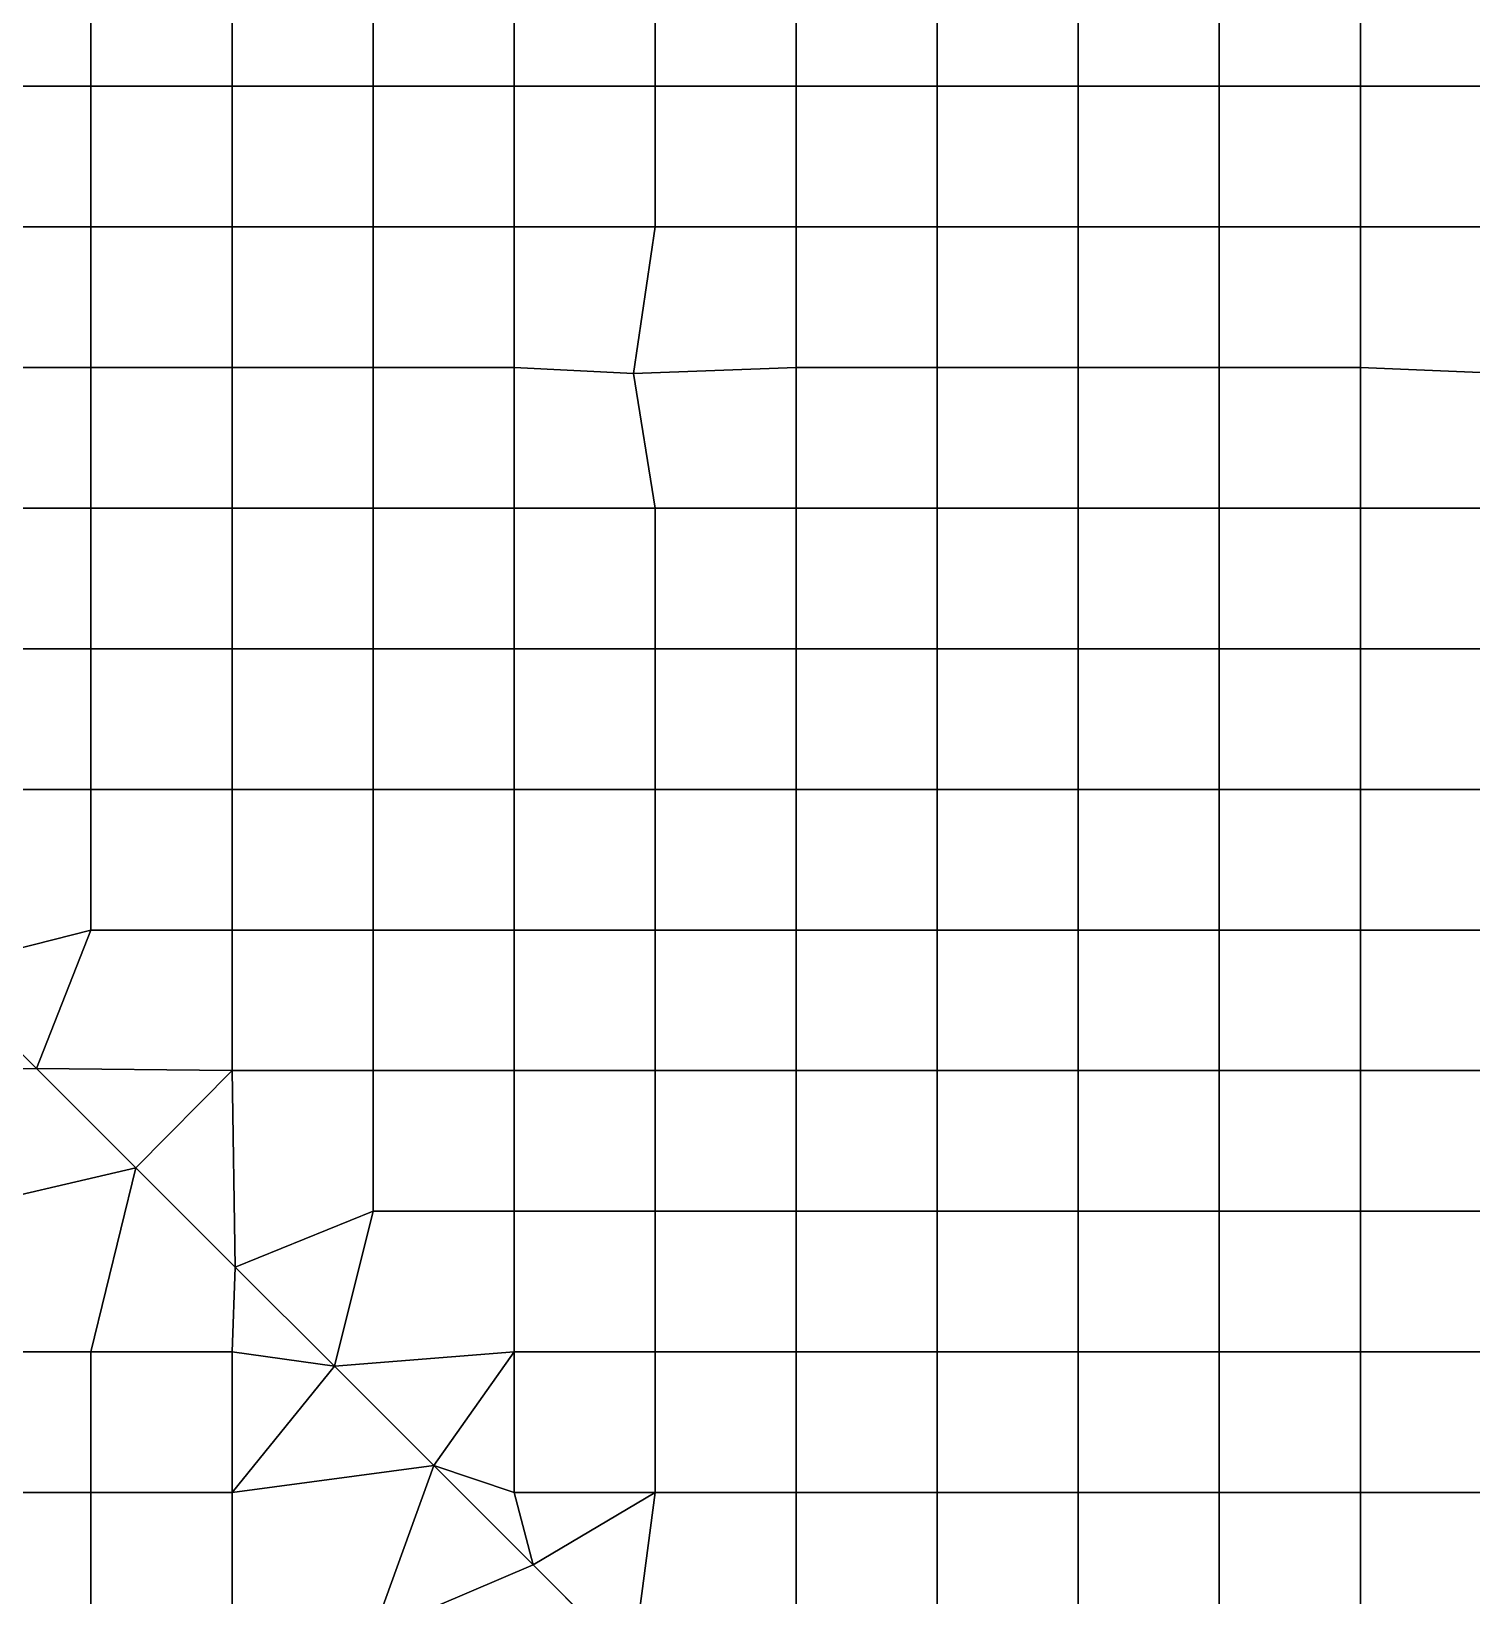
# Model space of a CAD drawing. Extents: x -13 to 39.3, y -26.5 to 20.6.
# Drawn here: x 5.41 to 10.53, y -4.35 to 1.22 of the extents above; entities that cross this region are included whole.
import ezdxf

# ---------------------------------------------------------------- set-up
doc = ezdxf.new("R2010")
doc.units = 0
doc.layers.add('BARS', color=1, linetype='CONTINUOUS')
doc.layers.add('FACES', color=5, linetype='CONTINUOUS')

msp = doc.modelspace()

# ---------------------------------------------------------------- linework, layer by layer
at = {"layer": 'BARS'}
for p, q in [((7.55, 0), (7.55, 0, 0.66)), ((7.55, 0, 0.66), (7.55, 0, 1.32)), ((7.55, 0, 1.32), (7.55, 0, 1.98)), ((7.55, 0, 1.98), (7.55, 0, 2.64)), ((7.55, 0, 2.64), (7.55, 0, 3.3)), ((5.42487, -2.47487), (5.07132, -2.12132)), ((5.42487, -2.47487, 3.3), (5.07132, -2.12132, 3.3)), ((5.77843, -2.82843), (5.42487, -2.47487)), ((5.77843, -2.82843, 3.3), (5.42487, -2.47487, 3.3)), ((6.13198, -3.18198), (5.77843, -2.82843)), ((6.13198, -3.18198, 3.3), (5.77843, -2.82843, 3.3)), ((6.48553, -3.53553), (6.13198, -3.18198)), ((6.48553, -3.53553, 3.3), (6.13198, -3.18198, 3.3)), ((6.83909, -3.88909), (6.48553, -3.53553)), ((6.83909, -3.88909, 3.3), (6.48553, -3.53553, 3.3)), ((7.19264, -4.24264), (6.83909, -3.88909)), ((7.19264, -4.24264, 3.3), (6.83909, -3.88909, 3.3)), ((7.54619, -4.59619), (7.19264, -4.24264)), ((7.54619, -4.59619, 3.3), (7.19264, -4.24264, 3.3))]:
    msp.add_line(p, q, dxfattribs=at)
at = {"layer": 'FACES'}
for points in [[(5.6183, 1.52312), (5.11618, 1.52312), (5.11618, 1.02241), (5.6183, 1.02241)], [(5.6183, 1.52312, 3.3), (5.11618, 1.52312, 3.3), (5.11618, 1.02241, 3.3), (5.6183, 1.02241, 3.3)], [(6.12041, 1.52312), (5.6183, 1.52312), (5.6183, 1.02241), (6.12041, 1.02241)], [(6.12041, 1.52312, 3.3), (5.6183, 1.52312, 3.3), (5.6183, 1.02241, 3.3), (6.12041, 1.02241, 3.3)], [(6.62252, 1.52312), (6.12041, 1.52312), (6.12041, 1.02241), (6.62252, 1.02241)], [(6.62252, 1.52312, 3.3), (6.12041, 1.52312, 3.3), (6.12041, 1.02241, 3.3), (6.62252, 1.02241, 3.3)], [(7.12464, 1.52312), (6.62252, 1.52312), (6.62252, 1.02241), (7.12464, 1.02241)], [(7.12464, 1.52312, 3.3), (6.62252, 1.52312, 3.3), (6.62252, 1.02241, 3.3), (7.12464, 1.02241, 3.3)], [(7.62675, 1.52312), (7.12464, 1.52312), (7.12464, 1.02241), (7.62675, 1.02241)], [(7.62675, 1.52312, 3.3), (7.12464, 1.52312, 3.3), (7.12464, 1.02241, 3.3), (7.62675, 1.02241, 3.3)], [(8.12887, 1.52312), (7.62675, 1.52312), (7.62675, 1.02241), (8.12887, 1.02241)], [(8.12887, 1.52312, 3.3), (7.62675, 1.52312, 3.3), (7.62675, 1.02241, 3.3), (8.12887, 1.02241, 3.3)], [(8.63098, 1.52312), (8.12887, 1.52312), (8.12887, 1.02241), (8.63098, 1.02241)], [(8.63098, 1.52312, 3.3), (8.12887, 1.52312, 3.3), (8.12887, 1.02241, 3.3), (8.63098, 1.02241, 3.3)], [(9.13309, 1.52312), (8.63098, 1.52312), (8.63098, 1.02241), (9.13309, 1.02241)], [(9.13309, 1.52312, 3.3), (8.63098, 1.52312, 3.3), (8.63098, 1.02241, 3.3), (9.13309, 1.02241, 3.3)], [(9.63521, 1.52312), (9.13309, 1.52312), (9.13309, 1.02241), (9.63521, 1.02241)], [(9.63521, 1.52312, 3.3), (9.13309, 1.52312, 3.3), (9.13309, 1.02241, 3.3), (9.63521, 1.02241, 3.3)], [(10.1373, 1.52312), (9.63521, 1.52312), (9.63521, 1.02241), (10.1373, 1.02241)], [(10.1373, 1.52312, 3.3), (9.63521, 1.52312, 3.3), (9.63521, 1.02241, 3.3), (10.1373, 1.02241, 3.3)], [(10.6394, 1.52312), (10.1373, 1.52312), (10.1373, 1.02241), (10.6394, 1.02241)], [(10.6394, 1.52312, 3.3), (10.1373, 1.52312, 3.3), (10.1373, 1.02241, 3.3), (10.6394, 1.02241, 3.3)], [(5.6183, 1.02241), (5.11618, 1.02241), (5.11618, 0.5217), (5.6183, 0.5217)], [(5.6183, 1.02241, 3.3), (5.11618, 1.02241, 3.3), (5.11618, 0.5217, 3.3), (5.6183, 0.5217, 3.3)], [(6.12041, 1.02241), (5.6183, 1.02241), (5.6183, 0.5217), (6.12041, 0.5217)], [(6.12041, 1.02241, 3.3), (5.6183, 1.02241, 3.3), (5.6183, 0.5217, 3.3), (6.12041, 0.5217, 3.3)], [(6.62252, 1.02241), (6.12041, 1.02241), (6.12041, 0.5217), (6.62252, 0.5217)], [(6.62252, 1.02241, 3.3), (6.12041, 1.02241, 3.3), (6.12041, 0.5217, 3.3), (6.62252, 0.5217, 3.3)], [(7.12464, 1.02241), (6.62252, 1.02241), (6.62252, 0.5217), (7.12464, 0.5217)], [(7.12464, 1.02241, 3.3), (6.62252, 1.02241, 3.3), (6.62252, 0.5217, 3.3), (7.12464, 0.5217, 3.3)], [(7.62675, 1.02241), (7.12464, 1.02241), (7.12464, 0.5217), (7.62675, 0.5217)], [(7.62675, 1.02241, 3.3), (7.12464, 1.02241, 3.3), (7.12464, 0.5217, 3.3), (7.62675, 0.5217, 3.3)], [(8.12887, 1.02241), (7.62675, 1.02241), (7.62675, 0.5217), (8.12887, 0.5217)], [(8.12887, 1.02241, 3.3), (7.62675, 1.02241, 3.3), (7.62675, 0.5217, 3.3), (8.12887, 0.5217, 3.3)], [(8.63098, 1.02241), (8.12887, 1.02241), (8.12887, 0.5217), (8.63098, 0.5217)], [(8.63098, 1.02241, 3.3), (8.12887, 1.02241, 3.3), (8.12887, 0.5217, 3.3), (8.63098, 0.5217, 3.3)], [(9.13309, 1.02241), (8.63098, 1.02241), (8.63098, 0.5217), (9.13309, 0.5217)], [(9.13309, 1.02241, 3.3), (8.63098, 1.02241, 3.3), (8.63098, 0.5217, 3.3), (9.13309, 0.5217, 3.3)], [(9.63521, 1.02241), (9.13309, 1.02241), (9.13309, 0.5217), (9.63521, 0.5217)], [(9.63521, 1.02241, 3.3), (9.13309, 1.02241, 3.3), (9.13309, 0.5217, 3.3), (9.63521, 0.5217, 3.3)], [(10.1373, 1.02241), (9.63521, 1.02241), (9.63521, 0.5217), (10.1373, 0.5217)], [(10.1373, 1.02241, 3.3), (9.63521, 1.02241, 3.3), (9.63521, 0.5217, 3.3), (10.1373, 0.5217, 3.3)], [(10.6394, 1.02241), (10.1373, 1.02241), (10.1373, 0.5217), (10.6394, 0.5217)], [(10.6394, 1.02241, 3.3), (10.1373, 1.02241, 3.3), (10.1373, 0.5217, 3.3), (10.6394, 0.5217, 3.3)], [(5.6183, 0.5217), (5.11618, 0.5217), (5.11618, 0.020993), (5.6183, 0.020993)], [(5.6183, 0.5217, 3.3), (5.11618, 0.5217, 3.3), (5.11618, 0.020993, 3.3), (5.6183, 0.020993, 3.3)], [(6.12041, 0.5217), (5.6183, 0.5217), (5.6183, 0.020993), (6.12041, 0.020993)], [(6.12041, 0.5217, 3.3), (5.6183, 0.5217, 3.3), (5.6183, 0.020993, 3.3), (6.12041, 0.020993, 3.3)], [(6.62252, 0.5217), (6.12041, 0.5217), (6.12041, 0.020993), (6.62252, 0.020993)], [(6.62252, 0.5217, 3.3), (6.12041, 0.5217, 3.3), (6.12041, 0.020993, 3.3), (6.62252, 0.020993, 3.3)], [(7.12464, 0.5217), (6.62252, 0.5217), (6.62252, 0.020993), (7.12464, 0.020993)], [(7.12464, 0.5217, 3.3), (6.62252, 0.5217, 3.3), (6.62252, 0.020993, 3.3), (7.12464, 0.020993, 3.3)], [(7.62675, 0.5217), (7.12464, 0.5217), (7.12464, 0.020993), (7.55, 0)], [(7.62675, 0.5217, 3.3), (7.12464, 0.5217, 3.3), (7.12464, 0.020993, 3.3), (7.55, 0, 3.3)], [(8.12887, 0.020993), (8.12887, 0.5217), (7.62675, 0.5217), (7.55, 0)], [(8.12887, 0.020993, 3.3), (8.12887, 0.5217, 3.3), (7.62675, 0.5217, 3.3), (7.55, 0, 3.3)], [(8.63098, 0.5217), (8.12887, 0.5217), (8.12887, 0.020993), (8.63098, 0.020993)], [(8.63098, 0.5217, 3.3), (8.12887, 0.5217, 3.3), (8.12887, 0.020993, 3.3), (8.63098, 0.020993, 3.3)], [(9.13309, 0.5217), (8.63098, 0.5217), (8.63098, 0.020993), (9.13309, 0.020993)], [(9.13309, 0.5217, 3.3), (8.63098, 0.5217, 3.3), (8.63098, 0.020993, 3.3), (9.13309, 0.020993, 3.3)], [(9.63521, 0.5217), (9.13309, 0.5217), (9.13309, 0.020993), (9.63521, 0.020993)], [(9.63521, 0.5217, 3.3), (9.13309, 0.5217, 3.3), (9.13309, 0.020993, 3.3), (9.63521, 0.020993, 3.3)], [(10.1373, 0.5217), (9.63521, 0.5217), (9.63521, 0.020993), (10.1373, 0.020993)], [(10.1373, 0.5217, 3.3), (9.63521, 0.5217, 3.3), (9.63521, 0.020993, 3.3), (10.1373, 0.020993, 3.3)], [(10.65, 0), (10.6394, 0.5217), (10.1373, 0.5217), (10.1373, 0.020993)], [(10.65, 0, 3.3), (10.6394, 0.5217, 3.3), (10.1373, 0.5217, 3.3), (10.1373, 0.020993, 3.3)], [(5.6183, 0.020993), (5.11618, 0.020993), (5.11618, -0.479715), (5.6183, -0.479715)], [(5.6183, 0.020993, 3.3), (5.11618, 0.020993, 3.3), (5.11618, -0.479715, 3.3), (5.6183, -0.479715, 3.3)], [(6.12041, 0.020993), (5.6183, 0.020993), (5.6183, -0.479715), (6.12041, -0.479715)], [(6.12041, 0.020993, 3.3), (5.6183, 0.020993, 3.3), (5.6183, -0.479715, 3.3), (6.12041, -0.479715, 3.3)], [(6.62252, 0.020993), (6.12041, 0.020993), (6.12041, -0.479715), (6.62252, -0.479715)], [(6.62252, 0.020993, 3.3), (6.12041, 0.020993, 3.3), (6.12041, -0.479715, 3.3), (6.62252, -0.479715, 3.3)], [(7.12464, 0.020993), (6.62252, 0.020993), (6.62252, -0.479715), (7.12464, -0.479715)], [(7.12464, 0.020993, 3.3), (6.62252, 0.020993, 3.3), (6.62252, -0.479715, 3.3), (7.12464, -0.479715, 3.3)], [(7.62675, -0.479715), (7.55, 0), (7.12464, 0.020993), (7.12464, -0.479715)], [(7.62675, -0.479715, 3.3), (7.55, 0, 3.3), (7.12464, 0.020993, 3.3), (7.12464, -0.479715, 3.3)], [(8.12887, -0.479715), (8.12887, 0.020993), (7.55, 0), (7.62675, -0.479715)], [(8.12887, -0.479715, 3.3), (8.12887, 0.020993, 3.3), (7.55, 0, 3.3), (7.62675, -0.479715, 3.3)], [(8.63098, 0.020993), (8.12887, 0.020993), (8.12887, -0.479715), (8.63098, -0.479715)], [(8.63098, 0.020993, 3.3), (8.12887, 0.020993, 3.3), (8.12887, -0.479715, 3.3), (8.63098, -0.479715, 3.3)], [(9.13309, 0.020993), (8.63098, 0.020993), (8.63098, -0.479715), (9.13309, -0.479715)], [(9.13309, 0.020993, 3.3), (8.63098, 0.020993, 3.3), (8.63098, -0.479715, 3.3), (9.13309, -0.479715, 3.3)], [(9.63521, 0.020993), (9.13309, 0.020993), (9.13309, -0.479715), (9.63521, -0.479715)], [(9.63521, 0.020993, 3.3), (9.13309, 0.020993, 3.3), (9.13309, -0.479715, 3.3), (9.63521, -0.479715, 3.3)], [(10.1373, 0.020993), (9.63521, 0.020993), (9.63521, -0.479715), (10.1373, -0.479715)], [(10.1373, 0.020993, 3.3), (9.63521, 0.020993, 3.3), (9.63521, -0.479715, 3.3), (10.1373, -0.479715, 3.3)], [(10.6394, -0.479715), (10.65, 0), (10.1373, 0.020993), (10.1373, -0.479715)], [(10.6394, -0.479715, 3.3), (10.65, 0, 3.3), (10.1373, 0.020993, 3.3), (10.1373, -0.479715, 3.3)], [(5.6183, -0.479715), (5.11618, -0.479715), (5.11618, -0.980422), (5.6183, -0.980422)], [(5.6183, -0.479715, 3.3), (5.11618, -0.479715, 3.3), (5.11618, -0.980422, 3.3), (5.6183, -0.980422, 3.3)], [(6.12041, -0.479715), (5.6183, -0.479715), (5.6183, -0.980422), (6.12041, -0.980422)], [(6.12041, -0.479715, 3.3), (5.6183, -0.479715, 3.3), (5.6183, -0.980422, 3.3), (6.12041, -0.980422, 3.3)], [(6.62252, -0.479715), (6.12041, -0.479715), (6.12041, -0.980422), (6.62252, -0.980422)], [(6.62252, -0.479715, 3.3), (6.12041, -0.479715, 3.3), (6.12041, -0.980422, 3.3), (6.62252, -0.980422, 3.3)], [(7.12464, -0.479715), (6.62252, -0.479715), (6.62252, -0.980422), (7.12464, -0.980422)], [(7.12464, -0.479715, 3.3), (6.62252, -0.479715, 3.3), (6.62252, -0.980422, 3.3), (7.12464, -0.980422, 3.3)], [(7.62675, -0.479715), (7.12464, -0.479715), (7.12464, -0.980422), (7.62675, -0.980422)], [(7.62675, -0.479715, 3.3), (7.12464, -0.479715, 3.3), (7.12464, -0.980422, 3.3), (7.62675, -0.980422, 3.3)], [(8.12887, -0.479715), (7.62675, -0.479715), (7.62675, -0.980422), (8.12887, -0.980422)], [(8.12887, -0.479715, 3.3), (7.62675, -0.479715, 3.3), (7.62675, -0.980422, 3.3), (8.12887, -0.980422, 3.3)], [(8.63098, -0.479715), (8.12887, -0.479715), (8.12887, -0.980422), (8.63098, -0.980422)], [(8.63098, -0.479715, 3.3), (8.12887, -0.479715, 3.3), (8.12887, -0.980422, 3.3), (8.63098, -0.980422, 3.3)], [(9.13309, -0.479715), (8.63098, -0.479715), (8.63098, -0.980422), (9.13309, -0.980422)], [(9.13309, -0.479715, 3.3), (8.63098, -0.479715, 3.3), (8.63098, -0.980422, 3.3), (9.13309, -0.980422, 3.3)], [(9.63521, -0.479715), (9.13309, -0.479715), (9.13309, -0.980422), (9.63521, -0.980422)], [(9.63521, -0.479715, 3.3), (9.13309, -0.479715, 3.3), (9.13309, -0.980422, 3.3), (9.63521, -0.980422, 3.3)], [(10.1373, -0.479715), (9.63521, -0.479715), (9.63521, -0.980422), (10.1373, -0.980422)], [(10.1373, -0.479715, 3.3), (9.63521, -0.479715, 3.3), (9.63521, -0.980422, 3.3), (10.1373, -0.980422, 3.3)], [(10.6394, -0.479715), (10.1373, -0.479715), (10.1373, -0.980422), (10.6394, -0.980422)], [(10.6394, -0.479715, 3.3), (10.1373, -0.479715, 3.3), (10.1373, -0.980422, 3.3), (10.6394, -0.980422, 3.3)], [(5.6183, -0.980422), (5.11618, -0.980422), (5.11618, -1.48113), (5.6183, -1.48113)], [(5.6183, -0.980422, 3.3), (5.11618, -0.980422, 3.3), (5.11618, -1.48113, 3.3), (5.6183, -1.48113, 3.3)], [(6.12041, -0.980422), (5.6183, -0.980422), (5.6183, -1.48113), (6.12041, -1.48113)], [(6.12041, -0.980422, 3.3), (5.6183, -0.980422, 3.3), (5.6183, -1.48113, 3.3), (6.12041, -1.48113, 3.3)], [(6.62252, -0.980422), (6.12041, -0.980422), (6.12041, -1.48113), (6.62252, -1.48113)], [(6.62252, -0.980422, 3.3), (6.12041, -0.980422, 3.3), (6.12041, -1.48113, 3.3), (6.62252, -1.48113, 3.3)], [(7.12464, -0.980422), (6.62252, -0.980422), (6.62252, -1.48113), (7.12464, -1.48113)], [(7.12464, -0.980422, 3.3), (6.62252, -0.980422, 3.3), (6.62252, -1.48113, 3.3), (7.12464, -1.48113, 3.3)], [(7.62675, -0.980422), (7.12464, -0.980422), (7.12464, -1.48113), (7.62675, -1.48113)], [(7.62675, -0.980422, 3.3), (7.12464, -0.980422, 3.3), (7.12464, -1.48113, 3.3), (7.62675, -1.48113, 3.3)], [(8.12887, -0.980422), (7.62675, -0.980422), (7.62675, -1.48113), (8.12887, -1.48113)], [(8.12887, -0.980422, 3.3), (7.62675, -0.980422, 3.3), (7.62675, -1.48113, 3.3), (8.12887, -1.48113, 3.3)], [(8.63098, -0.980422), (8.12887, -0.980422), (8.12887, -1.48113), (8.63098, -1.48113)], [(8.63098, -0.980422, 3.3), (8.12887, -0.980422, 3.3), (8.12887, -1.48113, 3.3), (8.63098, -1.48113, 3.3)], [(9.13309, -0.980422), (8.63098, -0.980422), (8.63098, -1.48113), (9.13309, -1.48113)], [(9.13309, -0.980422, 3.3), (8.63098, -0.980422, 3.3), (8.63098, -1.48113, 3.3), (9.13309, -1.48113, 3.3)], [(9.63521, -0.980422), (9.13309, -0.980422), (9.13309, -1.48113), (9.63521, -1.48113)], [(9.63521, -0.980422, 3.3), (9.13309, -0.980422, 3.3), (9.13309, -1.48113, 3.3), (9.63521, -1.48113, 3.3)], [(10.1373, -0.980422), (9.63521, -0.980422), (9.63521, -1.48113), (10.1373, -1.48113)], [(10.1373, -0.980422, 3.3), (9.63521, -0.980422, 3.3), (9.63521, -1.48113, 3.3), (10.1373, -1.48113, 3.3)], [(10.6394, -0.980422), (10.1373, -0.980422), (10.1373, -1.48113), (10.6394, -1.48113)], [(10.6394, -0.980422, 3.3), (10.1373, -0.980422, 3.3), (10.1373, -1.48113, 3.3), (10.6394, -1.48113, 3.3)], [(5.6183, -1.98184), (5.6183, -1.48113), (5.11618, -1.48113), (5.07132, -2.12132)], [(5.6183, -1.98184, 3.3), (5.6183, -1.48113, 3.3), (5.11618, -1.48113, 3.3), (5.07132, -2.12132, 3.3)], [(6.12041, -1.48113), (5.6183, -1.48113), (5.6183, -1.98184), (6.12041, -1.98184)], [(6.12041, -1.48113, 3.3), (5.6183, -1.48113, 3.3), (5.6183, -1.98184, 3.3), (6.12041, -1.98184, 3.3)], [(6.62252, -1.48113), (6.12041, -1.48113), (6.12041, -1.98184), (6.62252, -1.98184)], [(6.62252, -1.48113, 3.3), (6.12041, -1.48113, 3.3), (6.12041, -1.98184, 3.3), (6.62252, -1.98184, 3.3)], [(7.12464, -1.48113), (6.62252, -1.48113), (6.62252, -1.98184), (7.12464, -1.98184)], [(7.12464, -1.48113, 3.3), (6.62252, -1.48113, 3.3), (6.62252, -1.98184, 3.3), (7.12464, -1.98184, 3.3)], [(7.62675, -1.48113), (7.12464, -1.48113), (7.12464, -1.98184), (7.62675, -1.98184)], [(7.62675, -1.48113, 3.3), (7.12464, -1.48113, 3.3), (7.12464, -1.98184, 3.3), (7.62675, -1.98184, 3.3)], [(8.12887, -1.48113), (7.62675, -1.48113), (7.62675, -1.98184), (8.12887, -1.98184)], [(8.12887, -1.48113, 3.3), (7.62675, -1.48113, 3.3), (7.62675, -1.98184, 3.3), (8.12887, -1.98184, 3.3)], [(8.63098, -1.48113), (8.12887, -1.48113), (8.12887, -1.98184), (8.63098, -1.98184)], [(8.63098, -1.48113, 3.3), (8.12887, -1.48113, 3.3), (8.12887, -1.98184, 3.3), (8.63098, -1.98184, 3.3)], [(9.13309, -1.48113), (8.63098, -1.48113), (8.63098, -1.98184), (9.13309, -1.98184)], [(9.13309, -1.48113, 3.3), (8.63098, -1.48113, 3.3), (8.63098, -1.98184, 3.3), (9.13309, -1.98184, 3.3)], [(9.63521, -1.48113), (9.13309, -1.48113), (9.13309, -1.98184), (9.63521, -1.98184)], [(9.63521, -1.48113, 3.3), (9.13309, -1.48113, 3.3), (9.13309, -1.98184, 3.3), (9.63521, -1.98184, 3.3)], [(10.1373, -1.48113), (9.63521, -1.48113), (9.63521, -1.98184), (10.1373, -1.98184)], [(10.1373, -1.48113, 3.3), (9.63521, -1.48113, 3.3), (9.63521, -1.98184, 3.3), (10.1373, -1.98184, 3.3)], [(10.6394, -1.48113), (10.1373, -1.48113), (10.1373, -1.98184), (10.6394, -1.98184)], [(10.6394, -1.48113, 3.3), (10.1373, -1.48113, 3.3), (10.1373, -1.98184, 3.3), (10.6394, -1.98184, 3.3)], [(5.42487, -2.47487), (5.6183, -1.98184), (5.07132, -2.12132)], [(5.42487, -2.47487, 3.3), (5.6183, -1.98184, 3.3), (5.07132, -2.12132, 3.3)], [(6.12041, -2.48254), (6.12041, -1.98184), (5.6183, -1.98184), (5.42487, -2.47487)], [(6.12041, -2.48254, 3.3), (6.12041, -1.98184, 3.3), (5.6183, -1.98184, 3.3), (5.42487, -2.47487, 3.3)], [(6.62252, -1.98184), (6.12041, -1.98184), (6.12041, -2.48254), (6.62252, -2.48254)], [(6.62252, -1.98184, 3.3), (6.12041, -1.98184, 3.3), (6.12041, -2.48254, 3.3), (6.62252, -2.48254, 3.3)], [(7.12464, -1.98184), (6.62252, -1.98184), (6.62252, -2.48254), (7.12464, -2.48254)], [(7.12464, -1.98184, 3.3), (6.62252, -1.98184, 3.3), (6.62252, -2.48254, 3.3), (7.12464, -2.48254, 3.3)], [(7.62675, -1.98184), (7.12464, -1.98184), (7.12464, -2.48254), (7.62675, -2.48254)], [(7.62675, -1.98184, 3.3), (7.12464, -1.98184, 3.3), (7.12464, -2.48254, 3.3), (7.62675, -2.48254, 3.3)], [(8.12887, -1.98184), (7.62675, -1.98184), (7.62675, -2.48254), (8.12887, -2.48254)], [(8.12887, -1.98184, 3.3), (7.62675, -1.98184, 3.3), (7.62675, -2.48254, 3.3), (8.12887, -2.48254, 3.3)], [(8.63098, -1.98184), (8.12887, -1.98184), (8.12887, -2.48254), (8.63098, -2.48254)], [(8.63098, -1.98184, 3.3), (8.12887, -1.98184, 3.3), (8.12887, -2.48254, 3.3), (8.63098, -2.48254, 3.3)], [(9.13309, -1.98184), (8.63098, -1.98184), (8.63098, -2.48254), (9.13309, -2.48254)], [(9.13309, -1.98184, 3.3), (8.63098, -1.98184, 3.3), (8.63098, -2.48254, 3.3), (9.13309, -2.48254, 3.3)], [(9.63521, -1.98184), (9.13309, -1.98184), (9.13309, -2.48254), (9.63521, -2.48254)], [(9.63521, -1.98184, 3.3), (9.13309, -1.98184, 3.3), (9.13309, -2.48254, 3.3), (9.63521, -2.48254, 3.3)], [(10.1373, -1.98184), (9.63521, -1.98184), (9.63521, -2.48254), (10.1373, -2.48254)], [(10.1373, -1.98184, 3.3), (9.63521, -1.98184, 3.3), (9.63521, -2.48254, 3.3), (10.1373, -2.48254, 3.3)], [(10.6394, -1.98184), (10.1373, -1.98184), (10.1373, -2.48254), (10.6394, -2.48254)], [(10.6394, -1.98184, 3.3), (10.1373, -1.98184, 3.3), (10.1373, -2.48254, 3.3), (10.6394, -2.48254, 3.3)], [(5.42487, -2.47487), (5.07132, -2.12132), (5.11618, -2.48254)], [(5.42487, -2.47487, 0.66), (5.42487, -2.47487), (5.07132, -2.12132), (5.07132, -2.12132, 0.66)], [(5.42487, -2.47487, 0.66), (5.07132, -2.12132, 0.66), (5.07132, -2.12132, 1.32), (5.42487, -2.47487, 1.32)], [(5.42487, -2.47487, 1.32), (5.07132, -2.12132, 1.32), (5.07132, -2.12132, 1.98), (5.42487, -2.47487, 1.98)], [(5.42487, -2.47487, 1.98), (5.07132, -2.12132, 1.98), (5.07132, -2.12132, 2.64), (5.42487, -2.47487, 2.64)], [(5.42487, -2.47487, 2.64), (5.07132, -2.12132, 2.64), (5.07132, -2.12132, 3.3), (5.42487, -2.47487, 3.3)], [(5.42487, -2.47487, 3.3), (5.07132, -2.12132, 3.3), (5.11618, -2.48254, 3.3)], [(5.77843, -2.82843), (5.42487, -2.47487), (5.11618, -2.48254), (5.11618, -2.98325)], [(5.77843, -2.82843, 3.3), (5.42487, -2.47487, 3.3), (5.11618, -2.48254, 3.3), (5.11618, -2.98325, 3.3)], [(6.12041, -2.48254), (5.42487, -2.47487), (5.77843, -2.82843)], [(5.77843, -2.82843, 0.66), (5.77843, -2.82843), (5.42487, -2.47487), (5.42487, -2.47487, 0.66)], [(5.77843, -2.82843, 0.66), (5.42487, -2.47487, 0.66), (5.42487, -2.47487, 1.32), (5.77843, -2.82843, 1.32)], [(5.77843, -2.82843, 1.32), (5.42487, -2.47487, 1.32), (5.42487, -2.47487, 1.98), (5.77843, -2.82843, 1.98)], [(5.77843, -2.82843, 1.98), (5.42487, -2.47487, 1.98), (5.42487, -2.47487, 2.64), (5.77843, -2.82843, 2.64)], [(5.77843, -2.82843, 2.64), (5.42487, -2.47487, 2.64), (5.42487, -2.47487, 3.3), (5.77843, -2.82843, 3.3)], [(6.12041, -2.48254, 3.3), (5.42487, -2.47487, 3.3), (5.77843, -2.82843, 3.3)], [(6.13198, -3.18198), (6.12041, -2.48254), (5.77843, -2.82843)], [(6.13198, -3.18198, 3.3), (6.12041, -2.48254, 3.3), (5.77843, -2.82843, 3.3)], [(6.62252, -2.98325), (6.62252, -2.48254), (6.12041, -2.48254), (6.13198, -3.18198)], [(6.62252, -2.98325, 3.3), (6.62252, -2.48254, 3.3), (6.12041, -2.48254, 3.3), (6.13198, -3.18198, 3.3)], [(7.12464, -2.48254), (6.62252, -2.48254), (6.62252, -2.98325), (7.12464, -2.98325)], [(7.12464, -2.48254, 3.3), (6.62252, -2.48254, 3.3), (6.62252, -2.98325, 3.3), (7.12464, -2.98325, 3.3)], [(7.62675, -2.48254), (7.12464, -2.48254), (7.12464, -2.98325), (7.62675, -2.98325)], [(7.62675, -2.48254, 3.3), (7.12464, -2.48254, 3.3), (7.12464, -2.98325, 3.3), (7.62675, -2.98325, 3.3)], [(8.12887, -2.48254), (7.62675, -2.48254), (7.62675, -2.98325), (8.12887, -2.98325)], [(8.12887, -2.48254, 3.3), (7.62675, -2.48254, 3.3), (7.62675, -2.98325, 3.3), (8.12887, -2.98325, 3.3)], [(8.63098, -2.48254), (8.12887, -2.48254), (8.12887, -2.98325), (8.63098, -2.98325)], [(8.63098, -2.48254, 3.3), (8.12887, -2.48254, 3.3), (8.12887, -2.98325, 3.3), (8.63098, -2.98325, 3.3)], [(9.13309, -2.48254), (8.63098, -2.48254), (8.63098, -2.98325), (9.13309, -2.98325)], [(9.13309, -2.48254, 3.3), (8.63098, -2.48254, 3.3), (8.63098, -2.98325, 3.3), (9.13309, -2.98325, 3.3)], [(9.63521, -2.48254), (9.13309, -2.48254), (9.13309, -2.98325), (9.63521, -2.98325)], [(9.63521, -2.48254, 3.3), (9.13309, -2.48254, 3.3), (9.13309, -2.98325, 3.3), (9.63521, -2.98325, 3.3)], [(10.1373, -2.48254), (9.63521, -2.48254), (9.63521, -2.98325), (10.1373, -2.98325)], [(10.1373, -2.48254, 3.3), (9.63521, -2.48254, 3.3), (9.63521, -2.98325, 3.3), (10.1373, -2.98325, 3.3)], [(10.6394, -2.48254), (10.1373, -2.48254), (10.1373, -2.98325), (10.6394, -2.98325)], [(10.6394, -2.48254, 3.3), (10.1373, -2.48254, 3.3), (10.1373, -2.98325, 3.3), (10.6394, -2.98325, 3.3)], [(5.6183, -3.48396), (5.77843, -2.82843), (5.11618, -2.98325), (5.11618, -3.48396)], [(5.6183, -3.48396, 3.3), (5.77843, -2.82843, 3.3), (5.11618, -2.98325, 3.3), (5.11618, -3.48396, 3.3)], [(6.13198, -3.18198), (5.77843, -2.82843), (5.6183, -3.48396), (6.12041, -3.48396)], [(6.13198, -3.18198, 3.3), (5.77843, -2.82843, 3.3), (5.6183, -3.48396, 3.3), (6.12041, -3.48396, 3.3)], [(6.13198, -3.18198, 0.66), (6.13198, -3.18198), (5.77843, -2.82843), (5.77843, -2.82843, 0.66)], [(6.13198, -3.18198, 0.66), (5.77843, -2.82843, 0.66), (5.77843, -2.82843, 1.32), (6.13198, -3.18198, 1.32)], [(6.13198, -3.18198, 1.32), (5.77843, -2.82843, 1.32), (5.77843, -2.82843, 1.98), (6.13198, -3.18198, 1.98)], [(6.13198, -3.18198, 1.98), (5.77843, -2.82843, 1.98), (5.77843, -2.82843, 2.64), (6.13198, -3.18198, 2.64)], [(6.13198, -3.18198, 2.64), (5.77843, -2.82843, 2.64), (5.77843, -2.82843, 3.3), (6.13198, -3.18198, 3.3)], [(6.48553, -3.53553), (6.62252, -2.98325), (6.13198, -3.18198)], [(6.48553, -3.53553, 3.3), (6.62252, -2.98325, 3.3), (6.13198, -3.18198, 3.3)], [(7.12464, -3.48396), (7.12464, -2.98325), (6.62252, -2.98325), (6.48553, -3.53553)], [(7.12464, -3.48396, 3.3), (7.12464, -2.98325, 3.3), (6.62252, -2.98325, 3.3), (6.48553, -3.53553, 3.3)], [(7.62675, -2.98325), (7.12464, -2.98325), (7.12464, -3.48396), (7.62675, -3.48396)], [(7.62675, -2.98325, 3.3), (7.12464, -2.98325, 3.3), (7.12464, -3.48396, 3.3), (7.62675, -3.48396, 3.3)], [(8.12887, -2.98325), (7.62675, -2.98325), (7.62675, -3.48396), (8.12887, -3.48396)], [(8.12887, -2.98325, 3.3), (7.62675, -2.98325, 3.3), (7.62675, -3.48396, 3.3), (8.12887, -3.48396, 3.3)], [(8.63098, -2.98325), (8.12887, -2.98325), (8.12887, -3.48396), (8.63098, -3.48396)], [(8.63098, -2.98325, 3.3), (8.12887, -2.98325, 3.3), (8.12887, -3.48396, 3.3), (8.63098, -3.48396, 3.3)], [(9.13309, -2.98325), (8.63098, -2.98325), (8.63098, -3.48396), (9.13309, -3.48396)], [(9.13309, -2.98325, 3.3), (8.63098, -2.98325, 3.3), (8.63098, -3.48396, 3.3), (9.13309, -3.48396, 3.3)], [(9.63521, -2.98325), (9.13309, -2.98325), (9.13309, -3.48396), (9.63521, -3.48396)], [(9.63521, -2.98325, 3.3), (9.13309, -2.98325, 3.3), (9.13309, -3.48396, 3.3), (9.63521, -3.48396, 3.3)], [(10.1373, -2.98325), (9.63521, -2.98325), (9.63521, -3.48396), (10.1373, -3.48396)], [(10.1373, -2.98325, 3.3), (9.63521, -2.98325, 3.3), (9.63521, -3.48396, 3.3), (10.1373, -3.48396, 3.3)], [(10.6394, -2.98325), (10.1373, -2.98325), (10.1373, -3.48396), (10.6394, -3.48396)], [(10.6394, -2.98325, 3.3), (10.1373, -2.98325, 3.3), (10.1373, -3.48396, 3.3), (10.6394, -3.48396, 3.3)], [(6.48553, -3.53553), (6.13198, -3.18198), (6.12041, -3.48396)], [(6.48553, -3.53553, 3.3), (6.13198, -3.18198, 3.3), (6.12041, -3.48396, 3.3)], [(6.48553, -3.53553, 0.66), (6.48553, -3.53553), (6.13198, -3.18198), (6.13198, -3.18198, 0.66)], [(6.48553, -3.53553, 0.66), (6.13198, -3.18198, 0.66), (6.13198, -3.18198, 1.32), (6.48553, -3.53553, 1.32)], [(6.48553, -3.53553, 1.32), (6.13198, -3.18198, 1.32), (6.13198, -3.18198, 1.98), (6.48553, -3.53553, 1.98)], [(6.48553, -3.53553, 1.98), (6.13198, -3.18198, 1.98), (6.13198, -3.18198, 2.64), (6.48553, -3.53553, 2.64)], [(6.48553, -3.53553, 2.64), (6.13198, -3.18198, 2.64), (6.13198, -3.18198, 3.3), (6.48553, -3.53553, 3.3)], [(5.6183, -3.48396), (5.11618, -3.48396), (5.11618, -3.98467), (5.6183, -3.98467)], [(5.6183, -3.48396, 3.3), (5.11618, -3.48396, 3.3), (5.11618, -3.98467, 3.3), (5.6183, -3.98467, 3.3)], [(6.12041, -3.48396), (5.6183, -3.48396), (5.6183, -3.98467), (6.12041, -3.98467)], [(6.12041, -3.48396, 3.3), (5.6183, -3.48396, 3.3), (5.6183, -3.98467, 3.3), (6.12041, -3.98467, 3.3)], [(6.48553, -3.53553), (6.12041, -3.48396), (6.12041, -3.98467)], [(6.48553, -3.53553, 3.3), (6.12041, -3.48396, 3.3), (6.12041, -3.98467, 3.3)], [(7.12464, -3.48396), (6.48553, -3.53553), (6.83909, -3.88909)], [(7.12464, -3.48396, 3.3), (6.48553, -3.53553, 3.3), (6.83909, -3.88909, 3.3)], [(7.12464, -3.98467), (7.12464, -3.48396), (6.83909, -3.88909)], [(7.12464, -3.98467, 3.3), (7.12464, -3.48396, 3.3), (6.83909, -3.88909, 3.3)], [(7.62675, -3.48396), (7.12464, -3.48396), (7.12464, -3.98467), (7.62675, -3.98467)], [(7.62675, -3.48396, 3.3), (7.12464, -3.48396, 3.3), (7.12464, -3.98467, 3.3), (7.62675, -3.98467, 3.3)], [(8.12887, -3.48396), (7.62675, -3.48396), (7.62675, -3.98467), (8.12887, -3.98467)], [(8.12887, -3.48396, 3.3), (7.62675, -3.48396, 3.3), (7.62675, -3.98467, 3.3), (8.12887, -3.98467, 3.3)], [(8.63098, -3.48396), (8.12887, -3.48396), (8.12887, -3.98467), (8.63098, -3.98467)], [(8.63098, -3.48396, 3.3), (8.12887, -3.48396, 3.3), (8.12887, -3.98467, 3.3), (8.63098, -3.98467, 3.3)], [(9.13309, -3.48396), (8.63098, -3.48396), (8.63098, -3.98467), (9.13309, -3.98467)], [(9.13309, -3.48396, 3.3), (8.63098, -3.48396, 3.3), (8.63098, -3.98467, 3.3), (9.13309, -3.98467, 3.3)], [(9.63521, -3.48396), (9.13309, -3.48396), (9.13309, -3.98467), (9.63521, -3.98467)], [(9.63521, -3.48396, 3.3), (9.13309, -3.48396, 3.3), (9.13309, -3.98467, 3.3), (9.63521, -3.98467, 3.3)], [(10.1373, -3.48396), (9.63521, -3.48396), (9.63521, -3.98467), (10.1373, -3.98467)], [(10.1373, -3.48396, 3.3), (9.63521, -3.48396, 3.3), (9.63521, -3.98467, 3.3), (10.1373, -3.98467, 3.3)], [(10.6394, -3.48396), (10.1373, -3.48396), (10.1373, -3.98467), (10.6394, -3.98467)], [(10.6394, -3.48396, 3.3), (10.1373, -3.48396, 3.3), (10.1373, -3.98467, 3.3), (10.6394, -3.98467, 3.3)], [(6.83909, -3.88909), (6.48553, -3.53553), (6.12041, -3.98467)], [(6.83909, -3.88909, 3.3), (6.48553, -3.53553, 3.3), (6.12041, -3.98467, 3.3)], [(6.83909, -3.88909, 0.66), (6.83909, -3.88909), (6.48553, -3.53553), (6.48553, -3.53553, 0.66)], [(6.83909, -3.88909, 0.66), (6.48553, -3.53553, 0.66), (6.48553, -3.53553, 1.32), (6.83909, -3.88909, 1.32)], [(6.83909, -3.88909, 1.32), (6.48553, -3.53553, 1.32), (6.48553, -3.53553, 1.98), (6.83909, -3.88909, 1.98)], [(6.83909, -3.88909, 1.98), (6.48553, -3.53553, 1.98), (6.48553, -3.53553, 2.64), (6.83909, -3.88909, 2.64)], [(6.83909, -3.88909, 2.64), (6.48553, -3.53553, 2.64), (6.48553, -3.53553, 3.3), (6.83909, -3.88909, 3.3)], [(6.83909, -3.88909), (6.12041, -3.98467), (6.12041, -4.48537), (6.62252, -4.48537)], [(6.83909, -3.88909, 3.3), (6.12041, -3.98467, 3.3), (6.12041, -4.48537, 3.3), (6.62252, -4.48537, 3.3)], [(7.19264, -4.24264), (6.83909, -3.88909), (6.62252, -4.48537)], [(7.19264, -4.24264, 3.3), (6.83909, -3.88909, 3.3), (6.62252, -4.48537, 3.3)], [(7.12464, -3.98467), (6.83909, -3.88909), (7.19264, -4.24264)], [(7.19264, -4.24264, 0.66), (7.19264, -4.24264), (6.83909, -3.88909), (6.83909, -3.88909, 0.66)], [(7.19264, -4.24264, 0.66), (6.83909, -3.88909, 0.66), (6.83909, -3.88909, 1.32), (7.19264, -4.24264, 1.32)], [(7.19264, -4.24264, 1.32), (6.83909, -3.88909, 1.32), (6.83909, -3.88909, 1.98), (7.19264, -4.24264, 1.98)], [(7.19264, -4.24264, 1.98), (6.83909, -3.88909, 1.98), (6.83909, -3.88909, 2.64), (7.19264, -4.24264, 2.64)], [(7.19264, -4.24264, 2.64), (6.83909, -3.88909, 2.64), (6.83909, -3.88909, 3.3), (7.19264, -4.24264, 3.3)], [(7.12464, -3.98467, 3.3), (6.83909, -3.88909, 3.3), (7.19264, -4.24264, 3.3)], [(5.6183, -3.98467), (5.11618, -3.98467), (5.11618, -4.48537), (5.6183, -4.48537)], [(5.6183, -3.98467, 3.3), (5.11618, -3.98467, 3.3), (5.11618, -4.48537, 3.3), (5.6183, -4.48537, 3.3)], [(6.12041, -3.98467), (5.6183, -3.98467), (5.6183, -4.48537), (6.12041, -4.48537)], [(6.12041, -3.98467, 3.3), (5.6183, -3.98467, 3.3), (5.6183, -4.48537, 3.3), (6.12041, -4.48537, 3.3)], [(7.62675, -3.98467), (7.12464, -3.98467), (7.19264, -4.24264)], [(7.62675, -3.98467, 3.3), (7.12464, -3.98467, 3.3), (7.19264, -4.24264, 3.3)], [(7.54619, -4.59619), (7.62675, -3.98467), (7.19264, -4.24264)], [(7.54619, -4.59619, 3.3), (7.62675, -3.98467, 3.3), (7.19264, -4.24264, 3.3)], [(8.12887, -3.98467), (7.62675, -3.98467), (7.54619, -4.59619), (8.12887, -4.48537)], [(8.12887, -3.98467, 3.3), (7.62675, -3.98467, 3.3), (7.54619, -4.59619, 3.3), (8.12887, -4.48537, 3.3)], [(8.63098, -3.98467), (8.12887, -3.98467), (8.12887, -4.48537), (8.63098, -4.48537)], [(8.63098, -3.98467, 3.3), (8.12887, -3.98467, 3.3), (8.12887, -4.48537, 3.3), (8.63098, -4.48537, 3.3)], [(9.13309, -3.98467), (8.63098, -3.98467), (8.63098, -4.48537), (9.13309, -4.48537)], [(9.13309, -3.98467, 3.3), (8.63098, -3.98467, 3.3), (8.63098, -4.48537, 3.3), (9.13309, -4.48537, 3.3)], [(9.63521, -3.98467), (9.13309, -3.98467), (9.13309, -4.48537), (9.63521, -4.48537)], [(9.63521, -3.98467, 3.3), (9.13309, -3.98467, 3.3), (9.13309, -4.48537, 3.3), (9.63521, -4.48537, 3.3)], [(10.1373, -3.98467), (9.63521, -3.98467), (9.63521, -4.48537), (10.1373, -4.48537)], [(10.1373, -3.98467, 3.3), (9.63521, -3.98467, 3.3), (9.63521, -4.48537, 3.3), (10.1373, -4.48537, 3.3)], [(10.6394, -3.98467), (10.1373, -3.98467), (10.1373, -4.48537), (10.6394, -4.48537)], [(10.6394, -3.98467, 3.3), (10.1373, -3.98467, 3.3), (10.1373, -4.48537, 3.3), (10.6394, -4.48537, 3.3)], [(7.54619, -4.59619), (7.19264, -4.24264), (6.62252, -4.48537), (7.12464, -4.98608)], [(7.54619, -4.59619, 3.3), (7.19264, -4.24264, 3.3), (6.62252, -4.48537, 3.3), (7.12464, -4.98608, 3.3)], [(7.54619, -4.59619, 0.66), (7.54619, -4.59619), (7.19264, -4.24264), (7.19264, -4.24264, 0.66)], [(7.54619, -4.59619, 0.66), (7.19264, -4.24264, 0.66), (7.19264, -4.24264, 1.32), (7.54619, -4.59619, 1.32)], [(7.54619, -4.59619, 1.32), (7.19264, -4.24264, 1.32), (7.19264, -4.24264, 1.98), (7.54619, -4.59619, 1.98)], [(7.54619, -4.59619, 1.98), (7.19264, -4.24264, 1.98), (7.19264, -4.24264, 2.64), (7.54619, -4.59619, 2.64)], [(7.54619, -4.59619, 2.64), (7.19264, -4.24264, 2.64), (7.19264, -4.24264, 3.3), (7.54619, -4.59619, 3.3)]]:
    msp.add_3dface(points, dxfattribs=at)

doc.saveas('drawing.dxf')
